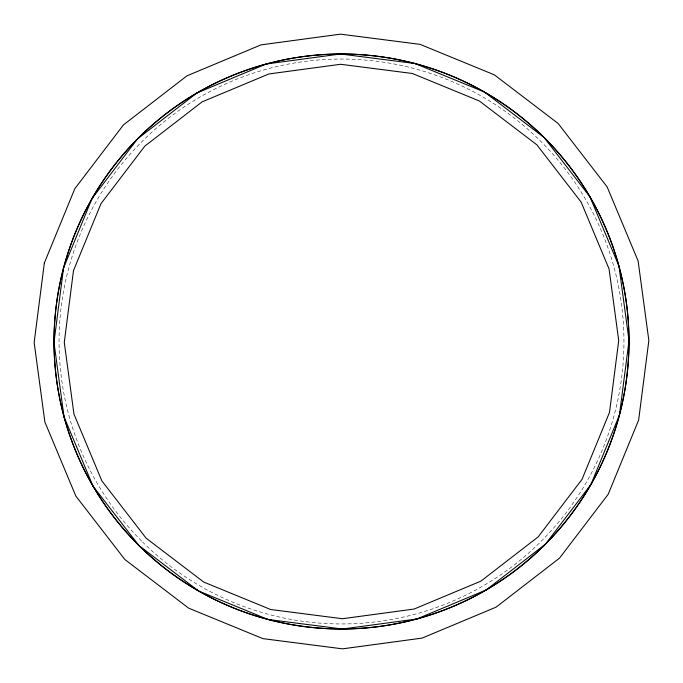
<?xml version="1.0" encoding="UTF-8"?>
<svg xmlns="http://www.w3.org/2000/svg" width="683" height="683" viewBox="0 0 683 683"><rect width="100%" height="100%" fill="white"/><g stroke="black" fill="none" stroke-linecap="round" stroke-linejoin="round"><path stroke-width="0.51" stroke-dasharray="3.42 2.56" d="M142.44 541.875A282.446 282.446 0 0 0 614.563 413.71A282.446 282.446 0 0 0 267.505 68.915A282.446 282.446 0 0 0 142.44 541.875"/><path stroke-width="1.02" d="M44.361 262.929L34.15 342.507L44.882 422.026L75.83 496.046L124.887 559.539L188.696 608.177L262.929 638.639L342.507 648.85L422.026 638.118L496.046 607.17L559.539 558.113L608.177 494.304L638.639 420.071L648.85 340.493L638.118 260.974L607.17 186.954L558.113 123.461L494.304 74.823L420.071 44.361L340.493 34.15L260.974 44.882L186.954 75.83L123.461 124.887L74.823 188.696L44.361 262.929M63.536 268.001L53.983 342.448L64.023 416.826L92.973 486.074L138.862 545.478L198.557 590.974L268.001 619.464L342.448 629.017L416.826 618.977L486.074 590.027L545.478 544.138L590.974 484.443L619.464 414.999L629.017 340.552L618.977 266.174L590.027 196.926L544.138 137.522L484.443 92.026L414.999 63.536L340.552 53.983L266.174 64.023L196.926 92.973L137.522 138.862L92.026 198.557L63.536 268.001M73.491 270.63L64.279 342.414L73.96 414.129L101.869 480.9L146.119 538.17L203.679 582.036L270.63 609.509L342.414 618.721L414.129 609.04L480.9 581.131L538.17 536.881L582.036 479.321L609.509 412.37L618.721 340.586L609.04 268.871L581.131 202.1L536.881 144.83L479.321 100.964L412.37 73.491L340.586 64.279L268.871 73.96L202.1 101.869L144.83 146.119L100.964 203.679L73.491 270.63M138.905 545.427A287.458 287.458 0 0 0 619.404 414.991A287.458 287.458 0 0 0 266.191 64.082A287.458 287.458 0 0 0 138.905 545.427M138.862 545.478A287.526 287.526 0 0 0 619.464 414.999A287.526 287.526 0 0 0 266.174 64.023A287.526 287.526 0 0 0 138.862 545.478"/></g></svg>
